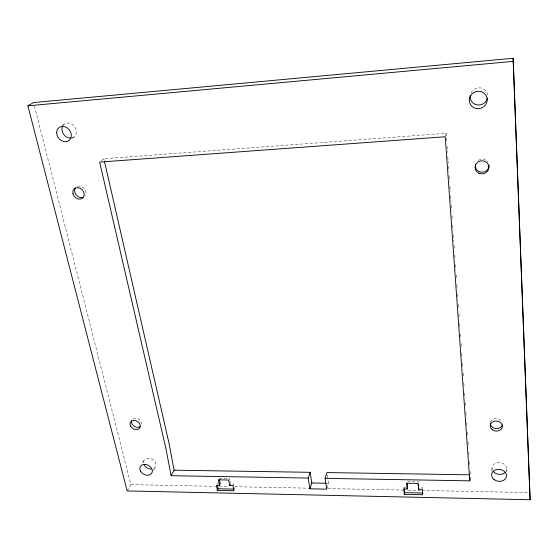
<?xml version="1.0" encoding="UTF-8"?>
<svg xmlns="http://www.w3.org/2000/svg" width="558" height="558" viewBox="0 0 558 558"><rect width="100%" height="100%" fill="white"/><g stroke="black" fill="none" stroke-linecap="round" stroke-linejoin="round"><path stroke-width="0.42" stroke-dasharray="2.79 2.09" d="M506.636 472.033L506.755 468.574M491.821 470.952L491.961 468.371M422.19 489.324L422.462 487.601L419.623 487.546M418.054 483.451L418.34 481.735L407.005 481.533L406.691 483.242M403.88 488.39L404.097 487.246L406.203 487.287M445.43 136.054L446.142 133.313L103.851 158.723L100.852 161.129M326.988 488.299L328.488 483.291L327.881 479.169M232.944 485.6L233.662 483.967L230.468 483.905M153.304 470.575L155.696 466.404M127.147 490.935L130.907 484.63L34.422 105.929M142.562 462.889L143.797 460.824M71.703 138.593L74.284 136.787M62.105 125.606L64.086 124.301M219.127 478.206L229.359 478.387L229.673 479.964M326.821 483.256L328.488 483.291M217.09 483.647L218.68 483.674M130.907 484.63L215.451 486.318M218.938 486.388L228.522 486.583M234.625 486.702L308.707 488.187M327.881 488.571L402.834 490.07M408.058 490.175L421.137 490.433M422.008 490.454L528.335 492.581M103.851 158.723L104.241 160.418M229.833 480.752L230.308 483.116M234.402 487.65L234.695 489.122M327.267 475.046L327.755 478.345M446.142 133.313L446.763 142.004M447.07 146.349L447.495 152.432M447.809 156.777L448.234 162.859M448.486 166.333L448.855 171.55M449.162 175.896L449.532 181.106M449.901 186.323L450.264 191.534M450.578 195.879L451.004 201.961M451.255 205.435L451.624 210.652M451.994 215.862L452.301 220.208M452.671 225.425L453.04 230.635M453.347 234.981L453.773 241.063M454.086 245.408L454.393 249.754M454.763 254.971L455.07 259.317M455.44 264.527L455.809 269.744M456.179 274.954L456.486 279.3M456.856 284.51L457.162 288.856M457.532 294.073L457.839 298.418M458.271 304.501L458.578 308.846M458.948 314.056L459.255 318.402M459.625 323.619L459.931 327.964M460.364 334.047L460.608 337.52M461.041 343.602L461.347 347.948M461.717 353.165L462.024 357.504M462.456 363.593L462.763 367.931M463.133 373.149L463.377 376.622M463.81 382.704L464.116 387.05M464.549 393.132L464.793 396.612M465.226 402.695L465.532 407.04M465.902 412.25L466.146 415.731M466.641 422.678L466.886 426.159M467.318 432.241L467.562 435.714M467.995 441.796L468.239 445.27M468.734 452.224L468.915 454.833M469.411 461.78L469.655 465.26M470.087 471.343L470.331 474.816M470.994 92.809A8.9 8.544 -25.6 0 1 480.717 87.948A8.9 8.544 -25.6 0 1 487.713 95.725M492.302 469.913A7.428 5.936 7.9 0 1 500.003 462.554A7.428 5.936 7.9 0 1 505.911 471.545M62.921 125.627A8.063 6.717 51.5 0 1 75.002 127.091A8.063 6.717 51.5 0 1 71.012 138.077M143.511 462.129A6.584 5.029 29.1 0 1 152.432 459.339A6.584 5.029 29.1 0 1 153.938 468.357M478.415 160.299A6.926 6.515 -8 0 1 488.006 162.064M490.468 422.26A6.131 5.029 7 0 1 496.16 418.521A6.131 5.029 7 0 1 502.277 422.287M77.548 186.393A6.243 5.182 46.5 0 1 84.439 188.667A6.243 5.182 46.5 0 1 85.241 195.677M133.104 418.8A5.434 4.227 31.1 0 1 138.761 419.142A5.434 4.227 31.1 0 1 141.725 423.975"/><path stroke-width="0.84" d="M530.1 499.738L513.116 58.262L33.557 102.56L27.9 105.811L127.147 490.935L530.1 499.738L513.116 58.262M308.232 478.066L171.104 475.702L174.103 470.178L310.15 472.312L308.232 478.066L309.927 488.794L326.737 489.136L325.126 478.352L469.801 480.85L470.108 477.404M407.18 483.186L407.305 489.031L403.776 488.961L404.355 494.367L422.72 494.751L422.19 489.324L418.633 489.254L418.821 488.104M404.355 494.367L404.264 488.787M325.126 478.352L326.904 472.57L469.466 474.802M309.927 488.794L311.817 482.977L310.15 472.312M219.454 479.782L220.264 483.709L219.51 485.334L216.33 485.272L217.404 490.412L233.976 490.761L232.944 485.6L229.736 485.53L230.224 484.449M217.404 490.412L218.157 488.78L217.397 485.111M27.9 105.811L512.921 61.401M311.817 482.977L325.991 483.242M218.157 488.78L233.823 489.108M404.676 492.637L422.985 493.021M104.437 161.269L168.865 442.564L174.103 470.178M219.51 485.334L218.373 479.824L228.627 480.013L229.736 485.53M171.104 475.702L165.775 447.928L99.645 162.092L445.249 136.745L469.801 480.85M407.305 489.031L406.691 483.242L418.054 483.451L418.633 489.254M418.584 484.218L418.751 485.879M487.525 97.978A8.9 8.544 -25.6 0 1 477.439 104.96A8.9 8.544 -25.6 0 1 470.115 95.697M504.802 472.759A7.428 5.936 7.9 0 1 493.126 471.357M71.012 138.077A8.063 6.717 51.5 0 1 63.605 134.255A8.063 6.717 51.5 0 1 62.629 126.15M151.058 469.034A6.584 5.029 29.1 0 1 144.194 464.933M489.108 165.266A6.926 6.515 -8 0 1 481.652 172.206A6.926 6.515 -8 0 1 475.43 164.471M502.409 424.903A6.131 5.029 7 0 1 495.923 428.572A6.131 5.029 7 0 1 490.336 423.571M83.121 197.316A6.243 5.182 46.5 0 1 76.258 195.042A6.243 5.182 46.5 0 1 75.435 188.053M140.058 426.744A5.434 4.227 31.1 0 1 133.829 425.998A5.434 4.227 31.1 0 1 131.681 420.481M476.386 108.538A9.005 8.642 -24.3 0 0 486.778 97.043A9.005 8.642 -24.3 0 0 471.622 94.337A9.005 8.642 -24.3 0 0 476.386 108.538M493.983 479.503A7.505 5.971 8.1 0 0 506.35 477.041A7.505 5.971 8.1 0 0 496.822 469.515A7.505 5.971 8.1 0 0 493.983 479.503M56.637 132.651A8.154 6.773 51.2 0 0 67.602 141.293A8.154 6.773 51.2 0 0 67.706 128.291A8.154 6.773 51.2 0 0 56.637 132.651M140.49 471.126A6.647 5.057 29.1 0 0 151.399 473.77A6.647 5.057 29.1 0 0 146.426 464.563A6.647 5.057 29.1 0 0 140.49 471.126M478.813 173.182A6.954 6.536 -7.7 0 0 488.927 166.884A6.954 6.536 -7.7 0 0 478.22 161.869A6.954 6.536 -7.7 0 0 478.813 173.182M492.163 429.597A6.152 5.043 7.1 0 0 502.305 427.386A6.152 5.043 7.1 0 0 494.472 421.144A6.152 5.043 7.1 0 0 492.163 429.597M72.931 193.745A6.271 5.196 46.4 0 0 82.472 198.23A6.271 5.196 46.4 0 0 80.059 188.227A6.271 5.196 46.4 0 0 72.931 193.745M130.558 426.166A5.454 4.234 31 0 0 139.486 428.272A5.454 4.234 31 0 0 135.371 420.579A5.454 4.234 31 0 0 130.558 426.166"/></g></svg>
